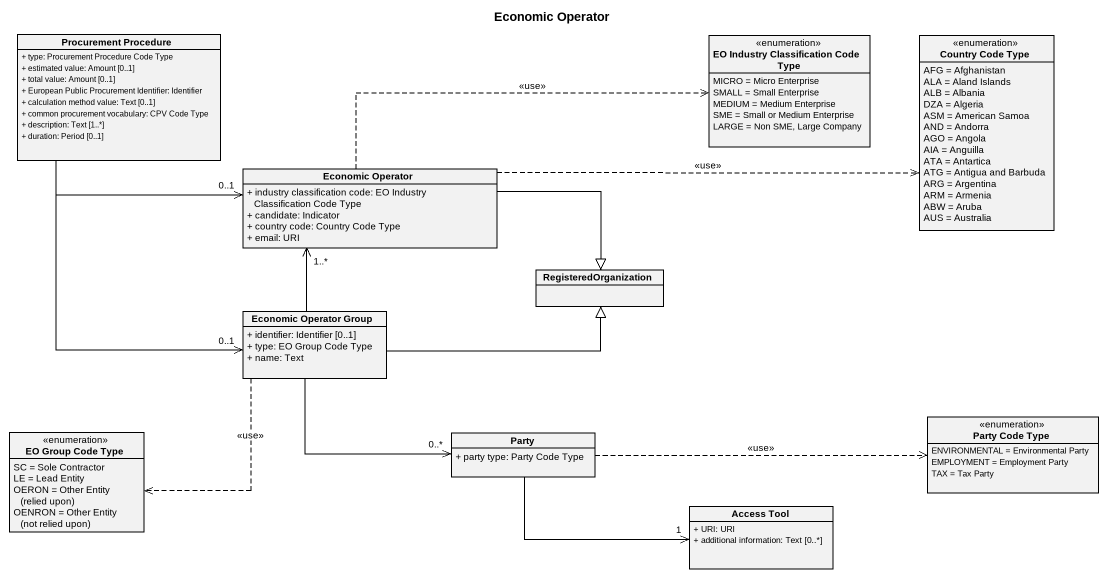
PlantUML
@startuml
title Economic Operator
hide circle
hide empty members
skinparam classAttributeIconSize 0
class "Procurement Procedure" as Procurement_Procedure {
  + type: Procurement Procedure Code Type
  + estimated value: Amount [0..1]
  + total value: Amount [0..1]
  + European Public Procurement Identifier: Identifier
  + calculation method value: Text [0..1]
  + common procurement vocabulary: CPV Code Type
  + description: Text [1..*]
  + duration: Period [0..1]
}
enum "EO Industry Classification Code Type" as EO_Industry_Classification {
  MICRO = Micro Enterprise
  SMALL = Small Enterprise
  MEDIUM = Medium Enterprise
  SME = Small or Medium Enterprise
  LARGE = Non SME, Large Company
}
enum "Country Code Type" as Country_Code_Type {
  AFG = Afghanistan
  ALA = Aland Islands
  ALB = Albania
  DZA = Algeria
  ASM = American Samoa
  AND = Andorra
  AGO = Angola
  AIA = Anguilla
  ATA = Antartica
  ATG = Antigua and Barbuda
  ARG = Argentina
  ARM = Armenia
  ABW = Aruba
  AUS = Australia
}
class "Economic Operator" as Economic_Operator {
  + industry classification code: EO Industry Classification Code Type
  + candidate: Indicator
  + country code: Country Code Type
  + email: URI
}
class RegisteredOrganization
class "Economic Operator Group" as Economic_Operator_Group {
  + identifier: Identifier [0..1]
  + type: EO Group Code Type
  + name: Text
}
enum "EO Group Code Type" as EO_Group_Code_Type {
  SC = Sole Contractor
  LE = Lead Entity
  {field} OERON = Other Entity (relied upon)
  {field} OENRON = Other Entity (not relied upon)
}
class Party {
  + party type: Party Code Type
}
enum "Party Code Type" as Party_Code_Type {
  ENVIRONMENTAL = Environmental Party
  EMPLOYMENT = Employment Party
  TAX = Tax Party
}
class "Access Tool" as Access_Tool {
  + URI: URI
  + additional information: Text [0..*]
}
Procurement_Procedure -right-> "0..1" Economic_Operator
Procurement_Procedure --> "0..1" Economic_Operator_Group
Economic_Operator .right.> EO_Industry_Classification : <<use>>
Economic_Operator .right.> Country_Code_Type : <<use>>
Economic_Operator -right-|> RegisteredOrganization
Economic_Operator_Group -up-> "1..*" Economic_Operator
Economic_Operator_Group -right-|> RegisteredOrganization
Economic_Operator_Group .left.> EO_Group_Code_Type : <<use>>
Economic_Operator_Group -right-> "0..*" Party
Party .right.> Party_Code_Type : <<use>>
Party -right-> "1" Access_Tool
@enduml
